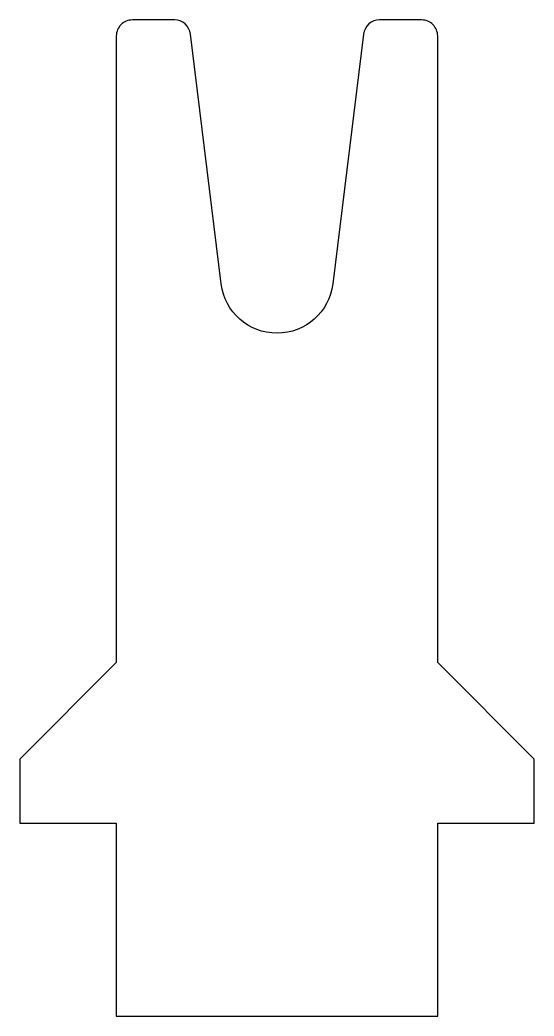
# Model space of a CAD drawing. Header units: millimetres. Extents: x -3 to 13, y -6 to 25.
import ezdxf

# ---------------------------------------------------------------- set-up
doc = ezdxf.new("R2010")
doc.units = ezdxf.units.MM

msp = doc.modelspace()

# ---------------------------------------------------------------- linework, layer by layer
msp.add_lwpolyline([(10, 24.5, 0.414214), (9.5, 25), (8.192, 25, 0.378709), (7.696, 24.561), (6.737, 16.786, -0.884236), (3.263, 16.786), (2.304, 24.561, 0.378709), (1.808, 25), (0.5, 25, 0.414214), (0, 24.5), (0, 5), (-3, 2), (-3, 0), (0, 0), (0, -6), (10, -6), (10, 0), (13, 0), (13, 2), (10, 5)], format="xyb", close=True)

doc.saveas('drawing.dxf')
